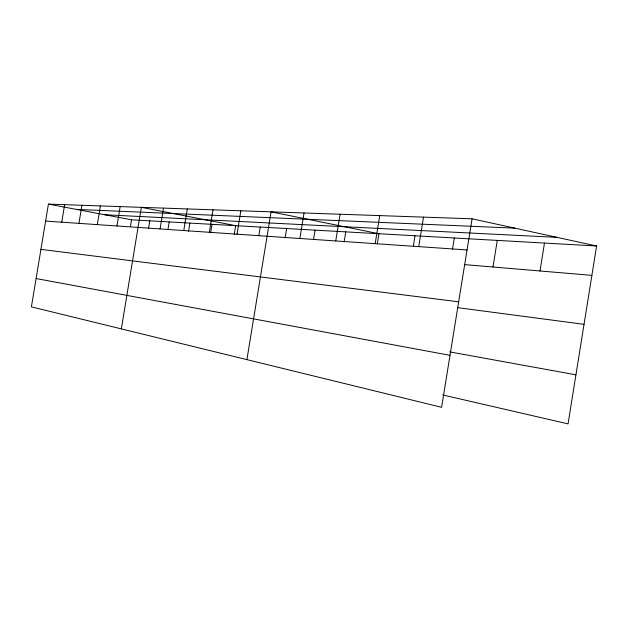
<?xml version="1.0" encoding="UTF-8"?>
<svg xmlns="http://www.w3.org/2000/svg" width="628" height="628" viewBox="0 0 628 628"><rect width="100%" height="100%" fill="white"/><g stroke="black" fill="none" stroke-linecap="round" stroke-linejoin="round"><path stroke-width="0.94" d="M539.994 270.982L544.484 243.06M472.083 218.811L441.61 407.313L31.4 306.864L48.419 204.116L472.083 218.811L596.6 245.995L568.057 423.884L442.716 394.949M375.183 243.648L379.736 215.608M377.295 243.994L378.959 233.734L271.076 211.84L246.906 359.632M413.342 246.058L415.006 235.767M418.727 246.623L423.507 217.131M452.466 249.277L454.295 237.981M492.98 267.01L497.274 240.398M167.99 229.283L169.207 221.919M183.761 230.547L187.309 208.936M188.494 231.646L189.899 223.089M209.328 232.297L213.018 209.823M210.616 232.737L211.997 224.329M234.228 234.362L235.649 225.664L141.371 207.342L121.345 328.884M237.015 234.189L240.846 210.788M258.854 235.626L260.259 227.053M285.128 237.973L286.674 228.537M299.87 238.491L304.031 212.986M313.568 239.504L315.091 230.138M335.745 240.948L340.101 214.234M344.089 242.133L345.761 231.865M61.74 222.194L64.637 204.681M78.94 223.372L81.93 205.278M97.301 224.628L100.394 205.921M116.965 225.97L120.16 206.604M130.42 226.567L131.535 219.8L596.6 245.995M148.546 228.356L149.786 220.828M160.069 228.922L163.5 208.104M76.443 209.399L514.787 228.137M104.695 214.737L557.091 237.368M45.608 221.087L467.051 249.936M464.767 264.624L591.89 275.362M40.922 249.379L458.668 301.817M457.812 307.665L584.032 324.331M449.679 351.876L575.931 374.83M36.094 278.542L450.017 355.33M48.419 204.116L131.535 219.8"/></g></svg>
